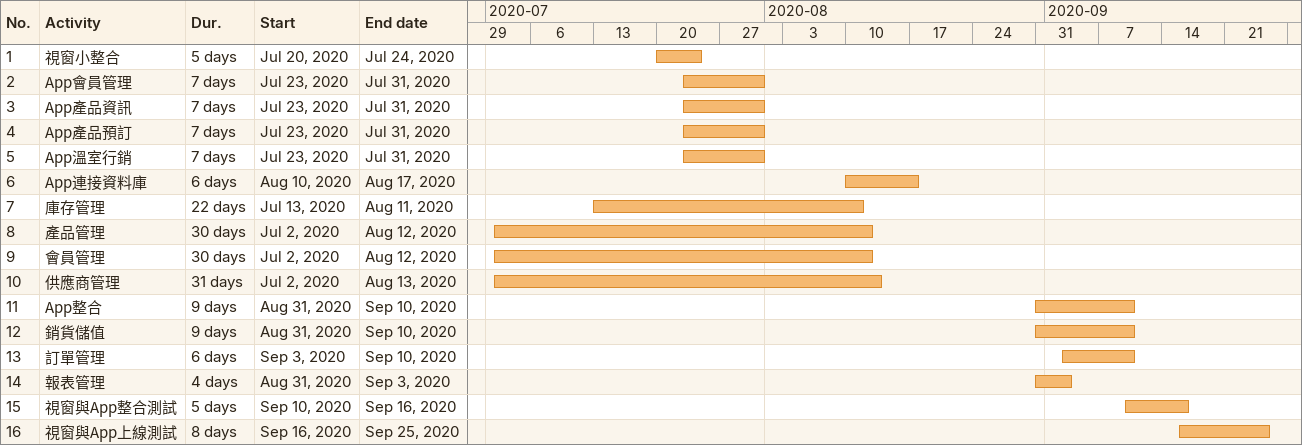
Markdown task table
| ID | Task | Duration | Start | Finish |
|---|---|---|---|---|
| 1 | 視窗小整合 | 5d | 2020-07-20 | 2020-07-24 |
| 2 | App會員管理 | 7d | 2020-07-23 | 2020-07-31 |
| 3 | App產品資訊 | 7d | 2020-07-23 | 2020-07-31 |
| 4 | App產品預訂 | 7d | 2020-07-23 | 2020-07-31 |
| 5 | App溫室行銷 | 7d | 2020-07-23 | 2020-07-31 |
| 6 | App連接資料庫 | 6d | 2020-08-10 | 2020-08-17 |
| 7 | 庫存管理 | 22d | 2020-07-13 | 2020-08-11 |
| 8 | 產品管理 | 30d | 2020-07-02 | 2020-08-12 |
| 9 | 會員管理 | 30d | 2020-07-02 | 2020-08-12 |
| 10 | 供應商管理 | 31d | 2020-07-02 | 2020-08-13 |
| 11 | App整合 | 9d | 2020-08-31 | 2020-09-10 |
| 12 | 銷貨儲值 | 9d | 2020-08-31 | 2020-09-10 |
| 13 | 訂單管理 | 6d | 2020-09-03 | 2020-09-10 |
| 14 | 報表管理 | 4d | 2020-08-31 | 2020-09-03 |
| 15 | 視窗與App整合測試 | 5d | 2020-09-10 | 2020-09-16 |
| 16 | 視窗與App上線測試 | 8d | 2020-09-16 | 2020-09-25 |
